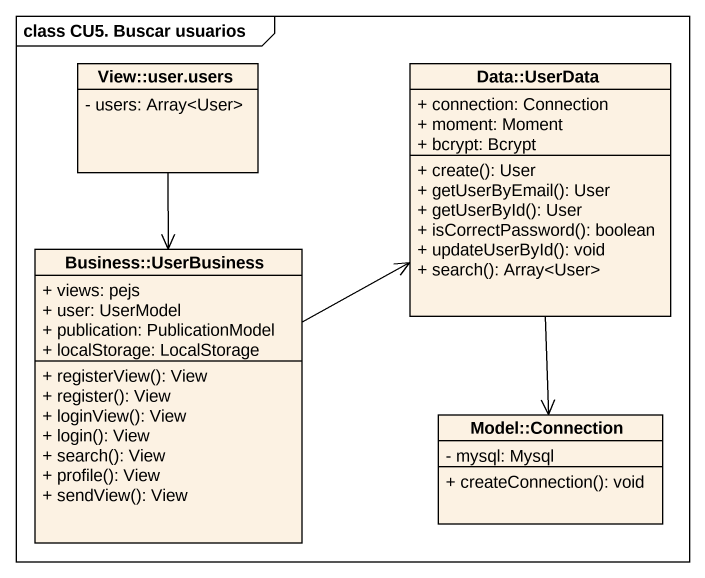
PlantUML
@startuml
mainframe class CU5. Buscar usuarios
hide circle
hide empty members
skinparam classAttributeIconSize 0
class "View::user.users" as View_user_users {
  - users: Array<User>
}
class "Data::UserData" as Data_UserData {
  + connection: Connection
  + moment: Moment
  + bcrypt: Bcrypt
  + create(): User
  + getUserByEmail(): User
  + getUserById(): User
  + isCorrectPassword(): boolean
  + updateUserById(): void
  + search(): Array<User>
}
class "Business::UserBusiness" as Business_UserBusiness {
  + views: pejs
  + user: UserModel
  + publication: PublicationModel
  + localStorage: LocalStorage
  + registerView(): View
  + register(): View
  + loginView(): View
  + login(): View
  + search(): View
  + profile(): View
  + sendView(): View
}
class "Model::Connection" as Model_Connection {
  - mysql: Mysql
  + createConnection(): void
}
View_user_users --> Business_UserBusiness
Data_UserData --> Model_Connection
Business_UserBusiness -right-> Data_UserData
@enduml
